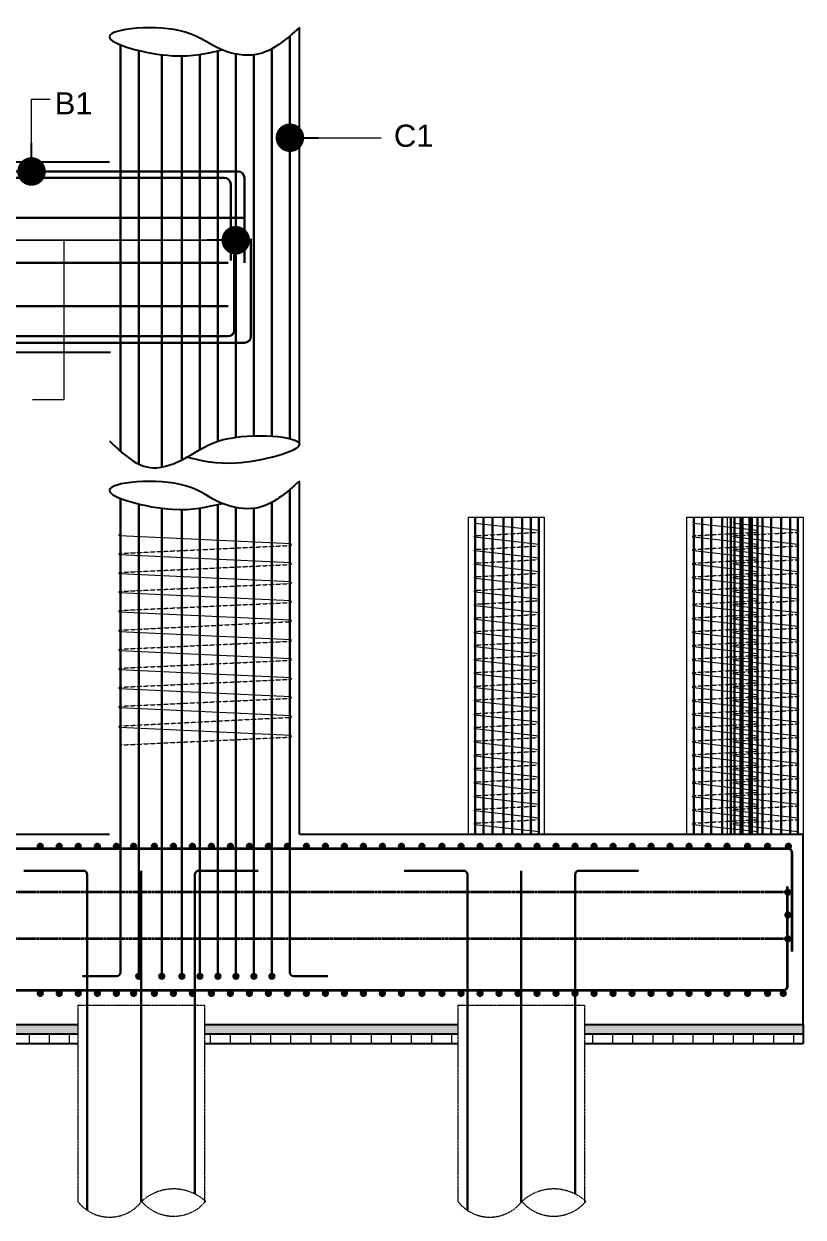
# Model space of a CAD drawing. Header units: millimetres. Extents: x -684453 to 35267, y -286696 to 273430.
# Drawn here: x -33633 to -27483, y 131290 to 140700 of the extents above; entities that cross this region are included whole.
import ezdxf

# ---------------------------------------------------------------- set-up
doc = ezdxf.new("R2010")
doc.units = ezdxf.units.MM
doc.linetypes.add('DASHED', pattern=[0.75, 0.5, -0.25])
doc.linetypes.add('HIDDEN', pattern=[9.524999999999999, 6.35, -3.175])
for name, color, linetype, lineweight in [('Ber', 12, 'Continuous', 30), ('Binder', 136, 'Continuous', 15), ('Dimision', 4, 'Continuous', 9), ('Hatching', 65, 'Continuous', 15), ('Pile', 11, 'Continuous', 15), ('Pire Line', 11, 'Continuous', 25), ('Rod', 12, 'Continuous', 30), ('Rod -2', 5, 'Continuous', 35), ('Text', 7, 'Continuous', 15)]:
    doc.layers.add(name, color=color, linetype=linetype, lineweight=lineweight)
doc.styles.add('ROMANS', font='arial.ttf', dxfattribs={"height": 200})
doc.styles.get("Standard").update_dxf_attribs({"font": 'times.ttf'})
doc.dimstyles.new('ISO-25', dxfattribs={"dimtxt": 175, "dimasz": 100, "dimexe": 65, "dimexo": 115.625, "dimgap": 40, "dimtad": 1, "dimtoh": 1, "dimdec": 0, "dimtxsty": 'Standard', "dimblk": 'DOT', "dimcen": 300, "dimclrd": 256, "dimclre": 256, "dimclrt": 256, "dimadec": 0, "dimazin": 0, "dimtfac": 1, "dimtdec": 0, "dimtix": 1, "dimtmove": 0, "dimatfit": 3, "dimldrblk": 'DOT', "dimfxl": 75, "dimlwd": -1, "dimarcsym": 0})

# ---------------------------------------------------------------- blocks, each defined once
blk = doc.blocks.new('_Dot')
at = {"color": 0, "linetype": 'ByBlock', "lineweight": -2}
blk.add_line((-0.5, 0), (-1, 0), dxfattribs=at)
at = {"color": 0, "linetype": 'ByBlock', "const_width": 0.5}
blk.add_lwpolyline([(-0.25, 0, 1), (0.25, 0, 1)], format="xyb", close=True, dxfattribs=at)

msp = doc.modelspace()

# ---------------------------------------------------------------- hatches: boundary and pattern name
at = {"layer": 'Hatching', "ltscale": 5}
h = msp.add_hatch(dxfattribs=at)
h.set_pattern_fill('AR-CONC', color=256, style=0)
h.set_pattern_definition([(49.99999999999999, (285021.900411759, 0), (182.184668996004, -15.93908553890309), [19.05, -209.55]), (355, (285021.900411759, 0), (-35.24282597566699, 191.05664288218), [15.24, -167.64]), (100.451, (285037.0824117591, -1.328250000000025), (146.9425016659592, 175.1166878202919), [16.19, -178.09]), (46.18420000000001, (285021.900411759, 50.79999999999995), (271.0790408921299, -42.04232793272715), [28.575, -314.325]), (96.6356, (285044.4903117591, 47.29650000000004), (237.4042344662371, 247.4255558900492), [24.285, -267.135]), (351.1840000000001, (285021.900411759, 50.79999999999995), (237.4046058139339, 247.4251178605977), [22.86, -251.46]), (21, (285047.3004117591, 38.10000000000002), (151.6148798353833, -102.2655185167625), [19.05, -209.55]), (326.0000000000001, (285047.3004117591, 38.10000000000002), (61.80202834764707, 184.1879661223193), [15.24, -167.64]), (71.4514, (285059.934911759, 29.5779), (213.4164907701245, 81.92285771605745), [16.19, -178.09]), (37.50000000000001, (285021.900411759, 0), (3.088603250591817, 84.55503887315311), [0, -165.608, 0, -170.18, 0, -168.275]), (7.499999999999999, (285021.900411759, 0), (66.81966251030575, 100.1805748181195), [0, -97.02799999999999, 0, -161.798, 0, -64.135]), (327.5, (284965.258411759, 0), (135.5905951668714, -5.728743992673458), [0, -63.5, 0, -198.12, 0, -262.89]), (317.5, (284939.858411759, 0), (148.129181386018, 25.42649103333301), [0, -82.55, 0, -131.572, 0, -186.69])])
h.paths.add_polyline_path([(-29208.23325206499, 132809.2626285687), (-29208.23325206499, 132734.2626285687), (-27483.23325201345, 132734.2626285687), (-27483.23325201345, 132809.2626285687)])
h.paths.add_polyline_path([(-32208.23325206497, 132809.2626285687), (-32208.23325206497, 132734.2626285686), (-30208.23325206494, 132734.2626285687), (-30208.23325206494, 132809.2626285687)])
h.paths.add_polyline_path([(-35208.23325206497, 132809.2626285687), (-35208.23325206497, 132734.2626285687), (-33208.23325206502, 132734.2626285687), (-33208.23325206502, 132809.2626285687)])
h.paths.add_polyline_path([(-38208.23325206497, 132809.2626285687), (-38208.23325206497, 132734.2626285687), (-36208.23325206497, 132734.2626285687), (-36208.23325206497, 132809.2626285687)])
h.paths.add_polyline_path([(-39208.23325206491, 132734.2626285687), (-39208.23325206491, 132809.2626285687), (-40933.23325211648, 132809.2626285687), (-40933.23325211648, 132734.2626285687)])
h = msp.add_hatch(dxfattribs=at)
h.set_pattern_fill('ANSI31', color=256, scale=50, angle=45, style=0)
h.set_pattern_definition([(90, (285021.900411759, 0), (-158.75, 1.4210854715202e-14), [])])
h.paths.add_polyline_path([(-29208.23325206499, 132734.2626285687), (-29208.23325206497, 132659.2626285687), (-27483.23325201345, 132659.2626285687), (-27483.23325201345, 132734.2626285687)])
h.paths.add_polyline_path([(-32208.23325206497, 132734.2626285687), (-32208.23325206497, 132659.2626285687), (-30208.23325206499, 132659.2626285687), (-30208.23325206494, 132734.2626285687)])
h.paths.add_polyline_path([(-35208.23325206491, 132734.2626285687), (-35208.23325206497, 132659.2626285687), (-33208.23325206491, 132659.2626285687), (-33208.23325206497, 132734.2626285687)])
h.paths.add_polyline_path([(-38208.23325206497, 132734.2626285687), (-38208.23325206497, 132659.2626285687), (-36208.23325206497, 132659.2626285687), (-36208.23325206497, 132734.2626285687)])
h.paths.add_polyline_path([(-39208.23325206497, 132659.2626285687), (-39208.23325206491, 132734.2626285687), (-40933.23325211648, 132734.2626285687), (-40933.23325211648, 132659.2626285687)])
at = {"layer": 'Rod', "ltscale": 5}
for points in [[(-33523.23325201345, 134214.2626285687, 1), (-33483.23325201345, 134214.2626285687, 1)], [(-33373.23325201345, 134214.2626285687, 1), (-33333.23325201345, 134214.2626285687, 1)], [(-33223.23325201345, 134214.2626285687, 1), (-33183.23325201345, 134214.2626285687, 1)], [(-33073.23325201345, 134214.2626285687, 1), (-33033.23325201345, 134214.2626285687, 1)], [(-32923.23325201345, 134214.2626285687, 1), (-32883.23325201345, 134214.2626285687, 1)], [(-32787.18151662394, 134214.2626285687, 1), (-32747.18151662394, 134214.2626285687, 1)], [(-32623.23325201345, 134214.2626285687, 1), (-32583.23325201345, 134214.2626285687, 1)], [(-32473.23325201345, 134214.2626285687, 1), (-32433.23325201345, 134214.2626285687, 1)], [(-32323.23325201345, 134214.2626285687, 1), (-32283.23325201345, 134214.2626285687, 1)], [(-32173.23325201345, 134214.2626285687, 1), (-32133.23325201345, 134214.2626285687, 1)], [(-32023.23325201345, 134214.2626285687, 1), (-31983.23325201345, 134214.2626285687, 1)], [(-31873.23325201345, 134214.2626285687, 1), (-31833.23325201345, 134214.2626285687, 1)], [(-31723.23325201345, 134214.2626285687, 1), (-31683.23325201345, 134214.2626285687, 1)], [(-31573.23325201345, 134214.2626285687, 1), (-31533.23325201345, 134214.2626285687, 1)], [(-31423.23325201345, 134214.2626285687, 1), (-31383.23325201345, 134214.2626285687, 1)], [(-31273.23325201345, 134214.2626285687, 1), (-31233.23325201345, 134214.2626285687, 1)], [(-31123.23325201345, 134214.2626285687, 1), (-31083.23325201345, 134214.2626285687, 1)], [(-30973.23325201345, 134214.2626285687, 1), (-30933.23325201345, 134214.2626285687, 1)], [(-30823.23325201345, 134214.2626285687, 1), (-30783.23325201345, 134214.2626285687, 1)], [(-30673.23325201345, 134214.2626285687, 1), (-30633.23325201345, 134214.2626285687, 1)], [(-30511.62002454337, 134214.2626285687, 1), (-30471.62002454337, 134214.2626285687, 1)], [(-30353.32500327087, 134214.2626285687, 1), (-30313.32500327087, 134214.2626285687, 1)], [(-30203.32500327087, 134214.2626285687, 1), (-30163.32500327087, 134214.2626285687, 1)], [(-30053.32500327087, 134214.2626285687, 1), (-30013.32500327087, 134214.2626285687, 1)], [(-29903.32500327087, 134214.2626285687, 1), (-29863.32500327087, 134214.2626285687, 1)], [(-29753.32500327087, 134214.2626285687, 1), (-29713.32500327087, 134214.2626285687, 1)], [(-29603.32500327087, 134214.2626285687, 1), (-29563.32500327087, 134214.2626285687, 1)], [(-29453.32500327087, 134214.2626285687, 1), (-29413.32500327087, 134214.2626285687, 1)], [(-29303.32500327087, 134214.2626285687, 1), (-29263.32500327087, 134214.2626285687, 1)], [(-29153.32500327087, 134214.2626285687, 1), (-29113.32500327087, 134214.2626285687, 1)], [(-29003.32500327087, 134214.2626285687, 1), (-28963.32500327087, 134214.2626285687, 1)], [(-28853.32500327087, 134214.2626285687, 1), (-28813.32500327087, 134214.2626285687, 1)], [(-28703.32500327087, 134214.2626285687, 1), (-28663.32500327087, 134214.2626285687, 1)], [(-28553.32500327087, 134214.2626285687, 1), (-28513.32500327087, 134214.2626285687, 1)], [(-28403.32500327087, 134214.2626285687, 1), (-28363.32500327087, 134214.2626285687, 1)], [(-28253.32500327087, 134214.2626285687, 1), (-28213.32500327087, 134214.2626285687, 1)], [(-28103.32500327087, 134214.2626285687, 1), (-28063.32500327087, 134214.2626285687, 1)], [(-28103.32500327087, 134214.2626285687, 1), (-28063.32500327087, 134214.2626285687, 1)], [(-27941.7117758008, 134214.2626285687, 1), (-27901.7117758008, 134214.2626285687, 1)], [(-27783.4167545283, 134214.2626285687, 1), (-27743.4167545283, 134214.2626285687, 1)], [(-27619.86609593875, 134214.2626285687, 1), (-27579.86609593875, 134214.2626285687, 1)], [(-27583.58062820812, 133851.7626285688, 1), (-27623.58062820812, 133851.7626285688, 1)], [(-27583.58062820812, 133672.4388673453, 1), (-27623.58062820812, 133672.4388673453, 1)], [(-27583.58062820812, 133484.2626285688, 1), (-27623.58062820812, 133484.2626285688, 1)], [(-32746.39390866971, 133189.6964516572, -1), (-32706.39390866971, 133189.6964516572, -1)], [(-32564.6108336834, 133189.6964516572, -1), (-32524.6108336834, 133189.6964516572, -1)], [(-32405.96338567033, 133189.6964516572, -1), (-32365.96338567033, 133189.6964516572, -1)], [(-32263.84199493425, 133189.6964516572, -1), (-32223.84199493425, 133189.6964516572, -1)], [(-32121.72060419817, 133189.6964516572, -1), (-32081.72060419817, 133189.6964516572, -1)], [(-31979.59921346209, 133189.6964516572, -1), (-31939.59921346209, 133189.6964516572, -1)], [(-31837.47782272601, 133189.6964516572, -1), (-31797.47782272601, 133189.6964516572, -1)], [(-31695.35643198993, 133189.6964516572, -1), (-31655.35643198993, 133189.6964516572, -1)], [(-33523.23325201345, 133054.2626285687, -1), (-33483.23325201345, 133054.2626285687, -1)], [(-33373.23325201345, 133054.2626285687, -1), (-33333.23325201345, 133054.2626285687, -1)], [(-33223.23325201345, 133054.2626285687, -1), (-33183.23325201345, 133054.2626285687, -1)], [(-33073.23325201345, 133054.2626285687, -1), (-33033.23325201345, 133054.2626285687, -1)], [(-32923.23325201345, 133054.2626285687, -1), (-32883.23325201345, 133054.2626285687, -1)], [(-32787.18151662394, 133054.2626285687, -1), (-32747.18151662394, 133054.2626285687, -1)], [(-32623.23325201345, 133054.2626285687, -1), (-32583.23325201345, 133054.2626285687, -1)], [(-32473.23325201345, 133054.2626285687, -1), (-32433.23325201345, 133054.2626285687, -1)], [(-32323.23325201345, 133054.2626285687, -1), (-32283.23325201345, 133054.2626285687, -1)], [(-32173.23325201345, 133054.2626285687, -1), (-32133.23325201345, 133054.2626285687, -1)], [(-32023.23325201345, 133054.2626285687, -1), (-31983.23325201345, 133054.2626285687, -1)], [(-31873.23325201345, 133054.2626285687, -1), (-31833.23325201345, 133054.2626285687, -1)], [(-31723.23325201345, 133054.2626285687, -1), (-31683.23325201345, 133054.2626285687, -1)], [(-31573.23325201345, 133054.2626285687, -1), (-31533.23325201345, 133054.2626285687, -1)], [(-31423.23325201345, 133054.2626285687, -1), (-31383.23325201345, 133054.2626285687, -1)], [(-31273.23325201345, 133054.2626285687, -1), (-31233.23325201345, 133054.2626285687, -1)], [(-31123.23325201345, 133054.2626285687, -1), (-31083.23325201345, 133054.2626285687, -1)], [(-30973.23325201345, 133054.2626285687, -1), (-30933.23325201345, 133054.2626285687, -1)], [(-30823.23325201345, 133054.2626285687, -1), (-30783.23325201345, 133054.2626285687, -1)], [(-30673.23325201345, 133054.2626285687, -1), (-30633.23325201345, 133054.2626285687, -1)], [(-30511.62002454337, 133054.2626285687, -1), (-30471.62002454337, 133054.2626285687, -1)], [(-30353.32500327087, 133054.2626285687, -1), (-30313.32500327087, 133054.2626285687, -1)], [(-30203.32500327087, 133054.2626285687, -1), (-30163.32500327087, 133054.2626285687, -1)], [(-30053.32500327087, 133054.2626285687, -1), (-30013.32500327087, 133054.2626285687, -1)], [(-29903.32500327087, 133054.2626285687, -1), (-29863.32500327087, 133054.2626285687, -1)], [(-29753.32500327087, 133054.2626285687, -1), (-29713.32500327087, 133054.2626285687, -1)], [(-29603.32500327087, 133054.2626285687, -1), (-29563.32500327087, 133054.2626285687, -1)], [(-29453.32500327087, 133054.2626285687, -1), (-29413.32500327087, 133054.2626285687, -1)], [(-29303.32500327087, 133054.2626285687, -1), (-29263.32500327087, 133054.2626285687, -1)], [(-29153.32500327087, 133054.2626285687, -1), (-29113.32500327087, 133054.2626285687, -1)], [(-29003.32500327087, 133054.2626285687, -1), (-28963.32500327087, 133054.2626285687, -1)], [(-28853.32500327087, 133054.2626285687, -1), (-28813.32500327087, 133054.2626285687, -1)], [(-28703.32500327087, 133054.2626285687, -1), (-28663.32500327087, 133054.2626285687, -1)], [(-28553.32500327087, 133054.2626285687, -1), (-28513.32500327087, 133054.2626285687, -1)], [(-28403.32500327087, 133054.2626285687, -1), (-28363.32500327087, 133054.2626285687, -1)], [(-28253.32500327087, 133054.2626285687, -1), (-28213.32500327087, 133054.2626285687, -1)], [(-28103.32500327087, 133054.2626285687, -1), (-28063.32500327087, 133054.2626285687, -1)], [(-28103.32500327087, 133054.2626285687, -1), (-28063.32500327087, 133054.2626285687, -1)], [(-27941.7117758008, 133054.2626285687, -1), (-27901.7117758008, 133054.2626285687, -1)], [(-27783.4167545283, 133054.2626285687, -1), (-27743.4167545283, 133054.2626285687, -1)], [(-27659.8588228999, 133054.2626285687, -1), (-27619.8588228999, 133054.2626285687, -1)]]:
    msp.add_hatch(color=256, dxfattribs=at).paths.add_polyline_path(points)

# ---------------------------------------------------------------- linework, layer by layer
at = {"layer": 'Ber', "ltscale": 0.02}
for p, q in [((-31893.06729193678, 139171.1476506676), (-36523.39921219315, 139171.1476506676)), ((-32019.78049579938, 138814.9680285254), (-36574.7487694241, 138814.9680285254)), ((-32019.78049579932, 138472.4295040313), (-36574.7487694241, 138472.4295040313))]:
    msp.add_line(p, q, dxfattribs=at)
at = {"layer": 'Binder', "ltscale": 5}
for points in [[(-29567.91862877959, 136690.6902152828), (-29567.72354084408, 136691.1806803121, 0.9156498921103555), (-29567.72354084408, 136703.1342385125), (-30070.52215876061, 136759.2922091068, -0.9156498921103531), (-30070.52215876061, 136771.2457673071), (-30069.79238962758, 136771.7792486744)], [(-27843.25611119723, 136690.6902152828), (-27843.06102326172, 136691.1806803121, 0.9156498921103555), (-27843.06102326172, 136703.1342385124), (-28345.85964117825, 136759.2922091067, -0.9156498921103531), (-28345.85964117825, 136771.2457673071), (-28345.12987204522, 136771.7792486744)], [(-27523.18162640481, 136690.6902152828), (-27522.9865384693, 136691.1806803121, 0.9156498921103555), (-27522.9865384693, 136703.1342385124), (-28025.78515638583, 136759.2922091067, -0.9156498921103531), (-28025.78515638583, 136771.2457673071), (-28025.0553872528, 136771.7792486744)], [(-31533.23504125388, 136586.1340335455), (-31526.70767839212, 136586.6244985748, 0.9156498921103555), (-31526.70767839212, 136598.5780567752), (-32877.76240411564, 136661.6244980239, -0.9156498921103531), (-32877.76240411564, 136673.5780562242), (-32871.23504125385, 136674.1115375915)], [(-29569.17934320896, 136582.7023208779), (-29568.63871642033, 136582.7488992502, 0.9156498921103555), (-29568.63871642033, 136594.7024574505), (-30073.51823061344, 136650.8604280448, -0.9156498921103531), (-30073.51823061344, 136662.8139862451), (-30072.78846148041, 136663.3474676125)], [(-27844.5168256266, 136582.7023208778), (-27843.97619883798, 136582.7488992501, 0.9156498921103555), (-27843.97619883798, 136594.7024574505), (-28348.85571303108, 136650.8604280448, -0.9156498921103531), (-28348.85571303108, 136662.8139862451), (-28348.12594389805, 136663.3474676124)], [(-27524.44234083418, 136582.7023208778), (-27523.90171404555, 136582.7488992501, 0.9156498921103555), (-27523.90171404555, 136594.7024574505), (-28028.78122823866, 136650.8604280448, -0.9156498921103531), (-28028.78122823866, 136662.8139862451), (-28028.05145910563, 136663.3474676124)], [(-29569.17934320896, 136474.7827042631), (-29568.63871642033, 136474.8292826354, 0.9156498921103555), (-29568.63871642033, 136486.7828408358), (-30073.51823061344, 136542.9408114301, -0.9156498921103531), (-30073.51823061344, 136554.8943696304), (-30072.78846148041, 136555.4278509977)], [(-27844.5168256266, 136474.7827042631), (-27843.97619883798, 136474.8292826354, 0.9156498921103555), (-27843.97619883798, 136486.7828408357), (-28348.85571303108, 136542.94081143, -0.9156498921103531), (-28348.85571303108, 136554.8943696304), (-28348.12594389805, 136555.4278509977)], [(-27524.44234083418, 136474.7827042631), (-27523.90171404555, 136474.8292826354, 0.9156498921103555), (-27523.90171404555, 136486.7828408357), (-28028.78122823866, 136542.94081143, -0.9156498921103531), (-28028.78122823866, 136554.8943696304), (-28028.05145910563, 136555.4278509977)], [(-31533.23504125388, 136436.1340364993), (-31526.70767839212, 136436.6244985748, 0.9156498921103555), (-31526.70767839212, 136448.5780567752), (-32877.76240411564, 136511.6244989012, -0.9156498921103506), (-32877.76240411564, 136523.5780571015), (-32871.23504125385, 136524.0685221309)], [(-29569.17934320896, 136366.8630876484), (-29568.63871642033, 136366.9096660207, 0.9156498921103555), (-29568.63871642033, 136378.863224221), (-30073.51823061344, 136435.0211948153, -0.9156498921103531), (-30073.51823061344, 136446.9747530157), (-30072.78846148041, 136447.508234383)], [(-27844.5168256266, 136366.8630876484), (-27843.97619883798, 136366.9096660207, 0.9156498921103555), (-27843.97619883798, 136378.863224221), (-28348.85571303108, 136435.0211948153, -0.9156498921103531), (-28348.85571303108, 136446.9747530156), (-28348.12594389805, 136447.508234383)], [(-27524.44234083418, 136366.8630876484), (-27523.90171404555, 136366.9096660207, 0.9156498921103555), (-27523.90171404555, 136378.863224221), (-28028.78122823866, 136435.0211948153, -0.9156498921103531), (-28028.78122823866, 136446.9747530156), (-28028.05145910563, 136447.508234383)], [(-31533.23504125391, 136286.1339945589), (-31526.74629091192, 136286.621220009, 0.9216043377543198), (-31526.74629091582, 136298.5813409289), (-32877.7624041157, 136361.6245012073, -0.9156498921103555), (-32877.7624041157, 136373.5780594077), (-32871.23504125391, 136374.0685244421)], [(-29569.17934320896, 136258.9434710337), (-29568.63871642033, 136258.990049406, 0.9156498921103555), (-29568.63871642033, 136270.9436076063), (-30073.51823061344, 136327.1015782006, -0.9156498921103531), (-30073.51823061344, 136339.0551364009), (-30072.78846148041, 136339.5886177683)], [(-27844.5168256266, 136258.9434710336), (-27843.97619883798, 136258.990049406, 0.9156498921103555), (-27843.97619883798, 136270.9436076063), (-28348.85571303108, 136327.1015782006, -0.9156498921103531), (-28348.85571303108, 136339.0551364009), (-28348.12594389805, 136339.5886177683)], [(-27524.44234083418, 136258.9434710336), (-27523.90171404555, 136258.990049406, 0.9156498921103555), (-27523.90171404555, 136270.9436076063), (-28028.78122823866, 136327.1015782006, -0.9156498921103531), (-28028.78122823866, 136339.0551364009), (-28028.05145910563, 136339.5886177683)], [(-31533.23504125391, 136136.134036178), (-31526.70767839215, 136136.6245012073, 0.9156498921103555), (-31526.70767839215, 136148.5780594077), (-32877.7624041157, 136211.6245006564, -0.9156498921103531), (-32877.7624041157, 136223.5780588567), (-32871.23504125391, 136224.111540224)], [(-29569.17934320896, 136151.0238544189), (-29568.63871642033, 136151.0704327913, 0.9156498921103555), (-29568.63871642033, 136163.0239909916), (-30073.51823061344, 136219.1819615859, -0.9156498921103531), (-30073.51823061344, 136231.1355197862), (-30072.78846148041, 136231.6690011536)], [(-27844.5168256266, 136151.0238544189), (-27843.97619883798, 136151.0704327912, 0.9156498921103555), (-27843.97619883798, 136163.0239909916), (-28348.85571303108, 136219.1819615859, -0.9156498921103531), (-28348.85571303108, 136231.1355197862), (-28348.12594389805, 136231.6690011535)], [(-27524.44234083418, 136151.0238544189), (-27523.90171404555, 136151.0704327912, 0.9156498921103555), (-27523.90171404555, 136163.0239909916), (-28028.78122823866, 136219.1819615859, -0.9156498921103531), (-28028.78122823866, 136231.1355197862), (-28028.05145910563, 136231.6690011535)], [(-31533.23504125391, 135986.1340391318), (-31526.70767839215, 135986.6245012073, 0.9156498921103555), (-31526.70767839215, 135998.5780594077), (-32877.7624041157, 136061.6245015337, -0.9156498921103506), (-32877.7624041157, 136073.578059734), (-32871.23504125391, 136074.0685247634)], [(-29568.63871642033, 136043.1508161765), (-29568.09808963171, 136043.1973945488, 0.9156498921103555), (-29568.09808963171, 136055.1509527492), (-30072.97760382481, 136111.3089233435, -0.9156498921103531), (-30072.97760382481, 136123.2624815438), (-30072.24783469178, 136123.7959629111)], [(-27843.97619883798, 136043.1508161765), (-27843.43557204935, 136043.1973945488, 0.9156498921103555), (-27843.43557204935, 136055.1509527491), (-28348.31508624245, 136111.3089233434, -0.9156498921103531), (-28348.31508624245, 136123.2624815438), (-28347.58531710942, 136123.7959629111)], [(-27523.90171404555, 136043.1508161765), (-27523.36108725693, 136043.1973945488, 0.9156498921103555), (-27523.36108725693, 136055.1509527491), (-28028.24060145003, 136111.3089233434, -0.9156498921103531), (-28028.24060145003, 136123.2624815438), (-28027.510832317, 136123.7959629111)], [(-29569.17934320896, 135935.2311995618), (-29568.63871642033, 135935.2777779341, 0.9156498921103555), (-29568.63871642033, 135947.2313361344), (-30073.51823061344, 136003.3893067287, -0.9156498921103531), (-30073.51823061344, 136015.3428649291), (-30072.78846148041, 136015.8763462964)], [(-27844.5168256266, 135935.2311995618), (-27843.97619883798, 135935.2777779341, 0.9156498921103555), (-27843.97619883798, 135947.2313361344), (-28348.85571303108, 136003.3893067287, -0.9156498921103531), (-28348.85571303108, 136015.342864929), (-28348.12594389805, 136015.8763462964)], [(-27524.44234083418, 135935.2311995618), (-27523.90171404555, 135935.2777779341, 0.9156498921103555), (-27523.90171404555, 135947.2313361344), (-28028.78122823866, 136003.3893067287, -0.9156498921103531), (-28028.78122823866, 136015.342864929), (-28028.05145910563, 136015.8763462964)], [(-31533.23504125391, 135830.6475550036), (-31526.70767839215, 135831.1380200329, 0.9156498921103555), (-31526.70767839215, 135843.0915782332), (-32877.7624041157, 135906.1380194819, -0.9156498921103531), (-32877.7624041157, 135918.0915776822), (-32871.23504125391, 135918.6250590495)], [(-29569.17934320896, 135827.3115829471), (-29568.63871642033, 135827.3581613194, 0.9156498921103555), (-29568.63871642033, 135839.3117195197), (-30073.51823061344, 135895.469690114, -0.9156498921103531), (-30073.51823061344, 135907.4232483143), (-30072.78846148041, 135907.9567296817)], [(-27844.5168256266, 135827.311582947), (-27843.97619883798, 135827.3581613193, 0.9156498921103555), (-27843.97619883798, 135839.3117195197), (-28348.85571303108, 135895.469690114, -0.9156498921103531), (-28348.85571303108, 135907.4232483143), (-28348.12594389805, 135907.9567296816)], [(-27524.44234083418, 135827.311582947), (-27523.90171404555, 135827.3581613193, 0.9156498921103555), (-27523.90171404555, 135839.3117195197), (-28028.78122823866, 135895.469690114, -0.9156498921103531), (-28028.78122823866, 135907.4232483143), (-28028.05145910563, 135907.9567296816)], [(-29569.17934320896, 135719.3919663323), (-29568.63871642033, 135719.4385447046, 0.9156498921103555), (-29568.63871642033, 135731.392102905), (-30073.51823061344, 135787.5500734993, -0.9156498921103531), (-30073.51823061344, 135799.5036316996), (-30072.78846148041, 135800.0371130669)], [(-27844.5168256266, 135719.3919663323), (-27843.97619883798, 135719.4385447046, 0.9156498921103555), (-27843.97619883798, 135731.3921029049), (-28348.85571303108, 135787.5500734992, -0.9156498921103531), (-28348.85571303108, 135799.5036316996), (-28348.12594389805, 135800.0371130669)], [(-27524.44234083418, 135719.3919663323), (-27523.90171404555, 135719.4385447046, 0.9156498921103555), (-27523.90171404555, 135731.3921029049), (-28028.78122823866, 135787.5500734992, -0.9156498921103531), (-28028.78122823866, 135799.5036316996), (-28028.05145910563, 135800.0371130669)], [(-31533.23504125391, 135680.6475579574), (-31526.70767839215, 135681.1380200329, 0.9156498921103555), (-31526.70767839215, 135693.0915782332), (-32877.76240411564, 135756.1380203592, -0.9156498921103506), (-32877.76240411564, 135768.0915785596), (-32871.23504125391, 135768.5820435889)], [(-29569.17934320896, 135611.4723497176), (-29568.63871642033, 135611.5189280899, 0.9156498921103555), (-29568.63871642033, 135623.4724862902), (-30073.51823061344, 135679.6304568845, -0.9156498921103531), (-30073.51823061344, 135691.5840150849), (-30072.78846148041, 135692.1174964522)], [(-27844.5168256266, 135611.4723497176), (-27843.97619883798, 135611.5189280899, 0.9156498921103555), (-27843.97619883798, 135623.4724862902), (-28348.85571303108, 135679.6304568845, -0.9156498921103531), (-28348.85571303108, 135691.5840150848), (-28348.12594389805, 135692.1174964522)], [(-27524.44234083418, 135611.4723497176), (-27523.90171404555, 135611.5189280899, 0.9156498921103555), (-27523.90171404555, 135623.4724862902), (-28028.78122823866, 135679.6304568845, -0.9156498921103531), (-28028.78122823866, 135691.5840150848), (-28028.05145910563, 135692.1174964522)], [(-31533.23504125388, 135530.6475160169), (-31526.74629091189, 135531.134741467, 0.9216043377543198), (-31526.74629091579, 135543.094862387), (-32877.76240411564, 135606.1380226654, -0.9156498921103555), (-32877.76240411564, 135618.0915808657), (-32871.23504125385, 135618.5820459001)], [(-29569.17934320896, 135503.5527331029), (-29568.63871642033, 135503.5993114752, 0.9156498921103555), (-29568.63871642033, 135515.5528696755), (-30073.51823061344, 135571.7108402698, -0.9156498921103531), (-30073.51823061344, 135583.6643984701), (-30072.78846148041, 135584.1978798375)], [(-27844.5168256266, 135503.5527331028), (-27843.97619883798, 135503.5993114751, 0.9156498921103555), (-27843.97619883798, 135515.5528696755), (-28348.85571303108, 135571.7108402698, -0.9156498921103531), (-28348.85571303108, 135583.6643984701), (-28348.12594389805, 135584.1978798374)], [(-27524.44234083418, 135503.5527331028), (-27523.90171404555, 135503.5993114751, 0.9156498921103555), (-27523.90171404555, 135515.5528696755), (-28028.78122823866, 135571.7108402698, -0.9156498921103531), (-28028.78122823866, 135583.6643984701), (-28028.05145910563, 135584.1978798374)], [(-31533.23504125388, 135380.6475576361), (-31526.70767839212, 135381.1380226654, 0.9156498921103555), (-31526.70767839212, 135393.0915808657), (-32877.76240411564, 135456.1380221144, -0.9156498921103531), (-32877.76240411564, 135468.0915803147), (-32871.23504125385, 135468.625061682)], [(-29569.17934320896, 135395.6331164881), (-29568.63871642033, 135395.6796948604, 0.9156498921103555), (-29568.63871642033, 135407.6332530608), (-30073.51823061344, 135463.7912236551, -0.9156498921103531), (-30073.51823061344, 135475.7447818554), (-30072.78846148041, 135476.2782632227)], [(-27844.5168256266, 135395.6331164881), (-27843.97619883798, 135395.6796948604, 0.9156498921103555), (-27843.97619883798, 135407.6332530607), (-28348.85571303108, 135463.791223655, -0.9156498921103531), (-28348.85571303108, 135475.7447818554), (-28348.12594389805, 135476.2782632227)], [(-27524.44234083418, 135395.6331164881), (-27523.90171404555, 135395.6796948604, 0.9156498921103555), (-27523.90171404555, 135407.6332530607), (-28028.78122823866, 135463.791223655, -0.9156498921103531), (-28028.78122823866, 135475.7447818554), (-28028.05145910563, 135476.2782632227)], [(-31533.23504125388, 135230.6475605899), (-31526.70767839212, 135231.1380226654, 0.9156498921103555), (-31526.70767839212, 135243.0915808657), (-32877.76240411564, 135306.1380229917, -0.9156498921103506), (-32877.76240411564, 135318.0915811921), (-32871.23504125385, 135318.5820462214)], [(-29569.17934320896, 135287.7134998734), (-29568.63871642033, 135287.7600782457, 0.9156498921103555), (-29568.63871642033, 135299.713636446), (-30073.51823061344, 135355.8716070403, -0.9156498921103531), (-30073.51823061344, 135367.8251652407), (-30072.78846148041, 135368.358646608)], [(-27844.5168256266, 135287.7134998734), (-27843.97619883798, 135287.7600782457, 0.9156498921103555), (-27843.97619883798, 135299.713636446), (-28348.85571303108, 135355.8716070403, -0.9156498921103531), (-28348.85571303108, 135367.8251652406), (-28348.12594389805, 135368.358646608)], [(-27524.44234083418, 135287.7134998734), (-27523.90171404555, 135287.7600782457, 0.9156498921103555), (-27523.90171404555, 135299.713636446), (-28028.78122823866, 135355.8716070403, -0.9156498921103531), (-28028.78122823866, 135367.8251652406), (-28028.05145910563, 135368.358646608)], [(-29569.17934320896, 135179.7938832587), (-29568.63871642033, 135179.840461631, 0.9156498921103555), (-29568.63871642033, 135191.7940198313), (-30073.51823061344, 135247.9519904256, -0.9156498921103531), (-30073.51823061344, 135259.9055486259), (-30072.78846148041, 135260.4390299933)], [(-27844.5168256266, 135179.7938832587), (-27843.97619883798, 135179.840461631, 0.9156498921103555), (-27843.97619883798, 135191.7940198313), (-28348.85571303108, 135247.9519904256, -0.9156498921103531), (-28348.85571303108, 135259.9055486259), (-28348.12594389805, 135260.4390299933)], [(-27524.44234083418, 135179.7938832587), (-27523.90171404555, 135179.840461631, 0.9156498921103555), (-27523.90171404555, 135191.7940198313), (-28028.78122823866, 135247.9519904256, -0.9156498921103531), (-28028.78122823866, 135259.9055486259), (-28028.05145910563, 135260.4390299933)], [(-31533.23504125388, 135075.1610764616), (-31526.70767839212, 135075.6515414909, 0.9156498921103555), (-31526.70767839212, 135087.6050996912), (-32877.76240411564, 135150.6515409399, -0.9156498921103531), (-32877.76240411564, 135162.6050991402), (-32871.23504125385, 135163.1385805076)], [(-29569.17934320896, 135071.874266644), (-29568.63871642033, 135071.9208450163, 0.9156498921103555), (-29568.63871642033, 135083.8744032166), (-30073.51823061344, 135140.0323738109, -0.9156498921103531), (-30073.51823061344, 135151.9859320112), (-30072.78846148041, 135152.5194133786)], [(-27844.5168256266, 135071.8742666439), (-27843.97619883798, 135071.9208450162, 0.9156498921103555), (-27843.97619883798, 135083.8744032166), (-28348.85571303108, 135140.0323738109, -0.9156498921103531), (-28348.85571303108, 135151.9859320112), (-28348.12594389805, 135152.5194133785)], [(-27524.44234083418, 135071.8742666439), (-27523.90171404555, 135071.9208450162, 0.9156498921103555), (-27523.90171404555, 135083.8744032166), (-28028.78122823866, 135140.0323738109, -0.9156498921103531), (-28028.78122823866, 135151.9859320112), (-28028.05145910563, 135152.5194133785)], [(-29569.17934320896, 134963.9546500292), (-29568.63871642033, 134964.0012284015, 0.9156498921103555), (-29568.63871642033, 134975.9547866019), (-30073.51823061344, 135032.1127571962, -0.9156498921103531), (-30073.51823061344, 135044.0663153965), (-30072.78846148041, 135044.5997967638)], [(-27844.5168256266, 134963.9546500292), (-27843.97619883798, 134964.0012284015, 0.9156498921103555), (-27843.97619883798, 134975.9547866018), (-28348.85571303108, 135032.1127571961, -0.9156498921103531), (-28348.85571303108, 135044.0663153965), (-28348.12594389805, 135044.5997967638)], [(-27524.44234083418, 134963.9546500292), (-27523.90171404555, 134964.0012284015, 0.9156498921103555), (-27523.90171404555, 134975.9547866018), (-28028.78122823866, 135032.1127571961, -0.9156498921103531), (-28028.78122823866, 135044.0663153965), (-28028.05145910563, 135044.5997967638)], [(-29569.17934320896, 134856.0350334145), (-29568.63871642033, 134856.0816117868, 0.9156498921103555), (-29568.63871642033, 134868.0351699871), (-30073.51823061344, 134924.1931405814, -0.9156498921103531), (-30073.51823061344, 134936.1466987818), (-30072.78846148041, 134936.6801801491)], [(-27844.5168256266, 134856.0350334145), (-27843.97619883798, 134856.0816117868, 0.9156498921103555), (-27843.97619883798, 134868.0351699871), (-28348.85571303108, 134924.1931405814, -0.9156498921103531), (-28348.85571303108, 134936.1466987817), (-28348.12594389805, 134936.6801801491)], [(-27524.44234083418, 134856.0350334145), (-27523.90171404555, 134856.0816117868, 0.9156498921103555), (-27523.90171404555, 134868.0351699871), (-28028.78122823866, 134924.1931405814, -0.9156498921103531), (-28028.78122823866, 134936.1466987817), (-28028.05145910563, 134936.6801801491)], [(-29569.17934320896, 134748.1154167998), (-29568.63871642033, 134748.1619951721, 0.9156498921103555), (-29568.63871642033, 134760.1155533724), (-30073.51823061344, 134816.2735239667, -0.9156498921103531), (-30073.51823061344, 134828.227082167), (-30072.78846148041, 134828.7605635344)], [(-27844.5168256266, 134748.1154167997), (-27843.97619883798, 134748.161995172, 0.9156498921103555), (-27843.97619883798, 134760.1155533724), (-28348.85571303108, 134816.2735239667, -0.9156498921103531), (-28348.85571303108, 134828.227082167), (-28348.12594389805, 134828.7605635343)], [(-27524.44234083418, 134748.1154167997), (-27523.90171404555, 134748.161995172, 0.9156498921103555), (-27523.90171404555, 134760.1155533724), (-28028.78122823866, 134816.2735239667, -0.9156498921103531), (-28028.78122823866, 134828.227082167), (-28028.05145910563, 134828.7605635343)], [(-29569.17934320896, 134640.195800185), (-29568.63871642033, 134640.2423785573, 0.9156498921103555), (-29568.63871642033, 134652.1959367577), (-30073.51823061344, 134708.353907352, -0.9156498921103531), (-30073.51823061344, 134720.3074655523), (-30072.78846148041, 134720.8409469196)], [(-27844.5168256266, 134640.195800185), (-27843.97619883798, 134640.2423785573, 0.9156498921103555), (-27843.97619883798, 134652.1959367576), (-28348.85571303108, 134708.3539073519, -0.9156498921103531), (-28348.85571303108, 134720.3074655523), (-28348.12594389805, 134720.8409469196)], [(-27524.44234083418, 134640.195800185), (-27523.90171404555, 134640.2423785573, 0.9156498921103555), (-27523.90171404555, 134652.1959367576), (-28028.78122823866, 134708.3539073519, -0.9156498921103531), (-28028.78122823866, 134720.3074655523), (-28028.05145910563, 134720.8409469196)], [(-29569.17934320896, 134532.2761835703), (-29568.63871642033, 134532.3227619426, 0.9156498921103555), (-29568.63871642033, 134544.2763201429), (-30073.51823061344, 134600.4342907372, -0.9156498921103531), (-30073.51823061344, 134612.3878489376), (-30072.78846148041, 134612.9213303049)], [(-27844.5168256266, 134532.2761835703), (-27843.97619883798, 134532.3227619426, 0.9156498921103555), (-27843.97619883798, 134544.2763201429), (-28348.85571303108, 134600.4342907372, -0.9156498921103531), (-28348.85571303108, 134612.3878489375), (-28348.12594389805, 134612.9213303049)], [(-27524.44234083418, 134532.2761835703), (-27523.90171404555, 134532.3227619426, 0.9156498921103555), (-27523.90171404555, 134544.2763201429), (-28028.78122823866, 134600.4342907372, -0.9156498921103531), (-28028.78122823866, 134612.3878489375), (-28028.05145910563, 134612.9213303049)], [(-29569.17934320896, 134424.3565669556), (-29568.63871642033, 134424.4031453279, 0.9156498921103555), (-29568.63871642033, 134436.3567035282), (-30073.51823061344, 134492.5146741225, -0.9156498921103531), (-30073.51823061344, 134504.4682323228), (-30072.78846148041, 134505.0017136902)], [(-27844.5168256266, 134424.3565669555), (-27843.97619883798, 134424.4031453278, 0.9156498921103555), (-27843.97619883798, 134436.3567035282), (-28348.85571303108, 134492.5146741225, -0.9156498921103531), (-28348.85571303108, 134504.4682323228), (-28348.12594389805, 134505.0017136901)], [(-27524.44234083418, 134424.3565669555), (-27523.90171404555, 134424.4031453278, 0.9156498921103555), (-27523.90171404555, 134436.3567035282), (-28028.78122823866, 134492.5146741225, -0.9156498921103531), (-28028.78122823866, 134504.4682323228), (-28028.05145910563, 134505.0017136901)], [(-29569.17934320896, 134316.4369503408), (-29568.63871642033, 134316.4835287131, 0.9156498921103555), (-29568.63871642033, 134328.4370869135), (-30073.51823061344, 134384.5950575078, -0.9156498921103531), (-30073.51823061344, 134396.5486157081), (-30072.78846148041, 134397.0820970754)], [(-27844.5168256266, 134316.4369503408), (-27843.97619883798, 134316.4835287131, 0.9156498921103555), (-27843.97619883798, 134328.4370869134), (-28348.85571303108, 134384.5950575077, -0.9156498921103531), (-28348.85571303108, 134396.5486157081), (-28348.12594389805, 134397.0820970754)], [(-27524.44234083418, 134316.4369503408), (-27523.90171404555, 134316.4835287131, 0.9156498921103555), (-27523.90171404555, 134328.4370869134), (-28028.78122823866, 134384.5950575077, -0.9156498921103531), (-28028.78122823866, 134396.5486157081), (-28028.05145910563, 134397.0820970754)]]:
    msp.add_lwpolyline(points, format="xyb", dxfattribs=at)
at = {"layer": 'Binder', "linetype": 'HIDDEN', "ltscale": 0.07}
for points in [[(-30072.78846148032, 136663.3474676125), (-29567.91862877959, 136690.6902152828)], [(-28348.12594389796, 136663.3474676125), (-27843.25611119723, 136690.6902152828)], [(-28028.05145910554, 136663.3474676125), (-27523.18162640481, 136690.6902152828)], [(-32871.23504125385, 136524.0685221309), (-31533.23504125388, 136586.1340335455)], [(-30072.78846148032, 136555.4278509978), (-29567.91862877959, 136582.7705986681)], [(-28348.12594389796, 136555.4278509978), (-27843.25611119723, 136582.7705986681)], [(-28028.05145910554, 136555.4278509978), (-27523.18162640481, 136582.7705986681)], [(-30072.78846148032, 136447.5082343831), (-29567.91862877959, 136474.8509820534)], [(-28348.12594389796, 136447.508234383), (-27843.25611119723, 136474.8509820533)], [(-28028.05145910554, 136447.508234383), (-27523.18162640481, 136474.8509820533)], [(-32871.23504125391, 136374.0685244421), (-31533.23504125391, 136436.1340364993)], [(-30072.78846148032, 136339.5886177683), (-29567.91862877959, 136366.9313654386)], [(-28348.12594389796, 136339.5886177683), (-27843.25611119723, 136366.9313654386)], [(-28028.05145910554, 136339.5886177683), (-27523.18162640481, 136366.9313654386)], [(-32871.23504125391, 136224.111540224), (-31533.23504125391, 136286.1339945589)], [(-30072.78846148032, 136231.6690011536), (-29567.91862877959, 136259.0117488239)], [(-28348.12594389796, 136231.6690011536), (-27843.25611119723, 136259.0117488239)], [(-28028.05145910554, 136231.6690011536), (-27523.18162640481, 136259.0117488239)], [(-32871.23504125391, 136074.0685247634), (-31533.23504125391, 136136.134036178)], [(-30072.24783469169, 136123.7959629112), (-29567.37800199096, 136151.1387105815)], [(-28347.58531710933, 136123.7959629112), (-27842.7154844086, 136151.1387105814)], [(-28027.51083231691, 136123.7959629112), (-27522.64099961618, 136151.1387105814)], [(-32871.23504125391, 135918.6250590495), (-31533.23504125429, 135986.1340391318)], [(-30072.78846148032, 136015.8763462965), (-29567.91862877959, 136043.2190939667)], [(-28348.12594389796, 136015.8763462964), (-27843.25611119723, 136043.2190939667)], [(-28028.05145910554, 136015.8763462964), (-27523.18162640481, 136043.2190939667)], [(-30072.78846148032, 135907.9567296817), (-29567.91862877959, 135935.299477352)], [(-28348.12594389796, 135907.9567296817), (-27843.25611119723, 135935.299477352)], [(-28028.05145910554, 135907.9567296817), (-27523.18162640481, 135935.299477352)], [(-32871.23504125391, 135768.5820435889), (-31533.23504125391, 135830.6475550036)], [(-30072.78846148032, 135800.037113067), (-29567.91862877959, 135827.3798607373)], [(-28348.12594389796, 135800.037113067), (-27843.25611119723, 135827.3798607372)], [(-28028.05145910554, 135800.037113067), (-27523.18162640481, 135827.3798607372)], [(-30072.78846148032, 135692.1174964523), (-29567.91862877959, 135719.4602441225)], [(-28348.12594389796, 135692.1174964522), (-27843.25611119723, 135719.4602441225)], [(-28028.05145910554, 135692.1174964522), (-27523.18162640481, 135719.4602441225)], [(-32871.23504125385, 135618.5820459001), (-31533.23504125388, 135680.6475579574)], [(-30072.78846148032, 135584.1978798375), (-29567.91862877959, 135611.5406275078)], [(-28348.12594389796, 135584.1978798375), (-27843.25611119723, 135611.5406275078)], [(-28028.05145910554, 135584.1978798375), (-27523.18162640481, 135611.5406275078)], [(-32871.23504125385, 135468.625061682), (-31533.23504125388, 135530.6475160169)], [(-30072.78846148032, 135476.2782632228), (-29567.91862877959, 135503.6210108931)], [(-28348.12594389796, 135476.2782632228), (-27843.25611119723, 135503.6210108931)], [(-28028.05145910554, 135476.2782632228), (-27523.18162640481, 135503.6210108931)], [(-32871.23504125385, 135318.5820462214), (-31533.23504125388, 135380.6475576361)], [(-30072.78846148032, 135368.3586466081), (-29567.91862877959, 135395.7013942784)], [(-28348.12594389796, 135368.358646608), (-27843.25611119723, 135395.7013942783)], [(-28028.05145910554, 135368.358646608), (-27523.18162640481, 135395.7013942783)], [(-32871.23504125385, 135163.1385805076), (-31533.23504125426, 135230.6475605899)], [(-30072.78846148032, 135260.4390299933), (-29567.91862877959, 135287.7817776636)], [(-28348.12594389796, 135260.4390299933), (-27843.25611119723, 135287.7817776636)], [(-28028.05145910554, 135260.4390299933), (-27523.18162640481, 135287.7817776636)], [(-30072.78846148032, 135152.5194133786), (-29567.91862877959, 135179.8621610489)], [(-28348.12594389796, 135152.5194133786), (-27843.25611119723, 135179.8621610489)], [(-28028.05145910554, 135152.5194133786), (-27523.18162640481, 135179.8621610489)], [(-32871.23504125385, 135013.0955650469), (-31533.23504125388, 135075.1610764616)], [(-30072.78846148032, 135044.5997967639), (-29567.91862877959, 135071.9425444342)], [(-28348.12594389796, 135044.5997967639), (-27843.25611119723, 135071.9425444341)], [(-28028.05145910554, 135044.5997967639), (-27523.18162640481, 135071.9425444341)], [(-30072.78846148032, 134936.6801801492), (-29567.91862877959, 134964.0229278194)], [(-28348.12594389796, 134936.6801801491), (-27843.25611119723, 134964.0229278194)], [(-28028.05145910554, 134936.6801801491), (-27523.18162640481, 134964.0229278194)], [(-30072.78846148032, 134828.7605635344), (-29567.91862877959, 134856.1033112047)], [(-28348.12594389796, 134828.7605635344), (-27843.25611119723, 134856.1033112047)], [(-28028.05145910554, 134828.7605635344), (-27523.18162640481, 134856.1033112047)], [(-30072.78846148032, 134720.8409469197), (-29567.91862877959, 134748.18369459)], [(-28348.12594389796, 134720.8409469197), (-27843.25611119723, 134748.1836945899)], [(-28028.05145910554, 134720.8409469197), (-27523.18162640481, 134748.1836945899)], [(-30072.78846148032, 134612.921330305), (-29567.91862877959, 134640.2640779752)], [(-28348.12594389796, 134612.9213303049), (-27843.25611119723, 134640.2640779752)], [(-28028.05145910554, 134612.9213303049), (-27523.18162640481, 134640.2640779752)], [(-30072.78846148032, 134505.0017136902), (-29567.91862877959, 134532.3444613605)], [(-28348.12594389796, 134505.0017136902), (-27843.25611119723, 134532.3444613605)], [(-28028.05145910554, 134505.0017136902), (-27523.18162640481, 134532.3444613605)], [(-30072.78846148032, 134397.0820970755), (-29567.91862877959, 134424.4248447458)], [(-28348.12594389796, 134397.0820970755), (-27843.25611119723, 134424.4248447458)], [(-28028.05145910554, 134397.0820970755), (-27523.18162640481, 134424.4248447458)]]:
    msp.add_lwpolyline(points, dxfattribs=at)
at = {"layer": 'Dimision', "ltscale": 5}
msp.add_lwpolyline([(-33316.99004838575, 138993.942149973), (-33316.99004838575, 137733.7338970255), (-33564.73976849852, 137733.7338970255)], dxfattribs=at)
at = {"layer": 'Hatching', "ltscale": 5}
for p, q in [((-30127.97025438823, 136809.2626285687), (-29527.97025438823, 136809.2626285687)), ((-30127.97025438823, 136809.2626285687), (-30127.97025438823, 134309.2626285687)), ((-29527.97025438823, 136809.2626285687), (-29527.97025438823, 134309.2626285687)), ((-28403.30773680587, 136809.2626285687), (-27803.30773680587, 136809.2626285687)), ((-28403.30773680587, 136809.2626285687), (-28403.30773680587, 134309.2626285687)), ((-28083.23325201345, 136809.2626285687), (-27483.23325201345, 136809.2626285687)), ((-28083.23325201345, 136809.2626285687), (-28083.23325201345, 134309.2626285687)), ((-27803.30773680587, 136809.2626285687), (-27803.30773680587, 134309.2626285687)), ((-27483.23325201345, 136809.2626285687), (-27483.23325201345, 134309.2626285687))]:
    msp.add_line(p, q, dxfattribs=at)
at = {"layer": 'Pile', "linetype": 'DASHED', "ltscale": 5}
for p, q in [((-33208.23325206497, 132959.2626285687), (-33208.23325206497, 131413.7347990868)), ((-32208.23325206497, 132959.2626285687), (-33208.23325206497, 132959.2626285687)), ((-32208.23325206497, 132959.2626285687), (-32208.23325206497, 131402.3851494672)), ((-30208.23325206497, 132959.2626285687), (-30208.23325206497, 131413.7347990868)), ((-29208.23325206497, 132959.2626285687), (-30208.23325206497, 132959.2626285687)), ((-29208.23325206497, 132959.2626285687), (-29208.23325206497, 131402.3851494672))]:
    msp.add_line(p, q, dxfattribs=at)
for points in [[(-33208.23325206491, 131413.7347990868, 0.4904942277116115), (-32703.16333713289, 131413.7347990876, -0.3892821819114874), (-32198.09342219576, 131413.7347990861, -0.4613864100762037), (-32703.16333712649, 131413.7347990861)], [(-30208.23325206491, 131413.7347990868, 0.4904942277116115), (-29703.16333713289, 131413.7347990876, -0.3892821819114874), (-29198.09342219576, 131413.7347990861, -0.4613864100762037), (-29703.16333712649, 131413.7347990861)]]:
    msp.add_lwpolyline(points, format="xyb", dxfattribs=at)
at = {"layer": 'Pire Line', "ltscale": 5}
for p, q in [((-31458.23504125376, 137383.8743771262), (-31458.23504125379, 140671.2349858979)), ((-31458.23504125376, 134309.2626285687), (-31458.23504125376, 137094.6782092972)), ((-35458.23504125379, 134309.2626285687), (-32958.23146287614, 134309.2626285687)), ((-31458.23504125376, 134309.2626285687), (-27483.23325201345, 134309.2626285687)), ((-27483.23325201345, 132809.2626285687), (-27483.23325201345, 134309.2626285687)), ((-35208.23325206497, 132809.2626285687), (-33208.23325206497, 132809.2626285687)), ((-32208.23325206497, 132809.2626285687), (-30208.23325206499, 132809.2626285687)), ((-29208.23325206494, 132809.2626285687), (-27483.23325201345, 132809.2626285687)), ((-35208.23325206497, 132734.2626285687), (-33208.23325206497, 132734.2626285687)), ((-32208.23325206497, 132734.2626285687), (-30208.23325206499, 132734.2626285687)), ((-29208.23325206494, 132734.2626285687), (-27483.23325201345, 132734.2626285687)), ((-35208.23325206497, 132659.2626285687), (-33208.23325206497, 132659.2626285687)), ((-32208.23325206497, 132659.2626285687), (-30208.23325206499, 132659.2626285687)), ((-29208.23325206494, 132659.2626285687), (-27483.23325201345, 132659.2626285687))]:
    msp.add_line(p, q, dxfattribs=at)
at = {"layer": 'Pire Line', "ltscale": 5, "const_width": 0.02}
for points in [[(-32958.23146287614, 139610.6255130628), (-32958.23146287614, 140597.6157878577)], [(-32958.23146287614, 137411.694107057), (-32958.23146287614, 138110.6255130628)], [(-32958.23146287614, 134309.2626285687), (-32958.23146287614, 137021.0590112568)]]:
    msp.add_lwpolyline(points, dxfattribs=at)
at = {"layer": 'Pire Line', "ltscale": 5}
for points in [[(-35458.23504125379, 139610.6255130628), (-32958.23146287614, 139610.6255130628)], [(-35458.23504125379, 138110.6255130628), (-32948.23504125373, 138110.6255130628)]]:
    msp.add_lwpolyline(points, dxfattribs=at)
at = {"layer": 'Pire Line', "ltscale": 3}
msp.add_lwpolyline([(-27483.23325201345, 132809.2626285687), (-27483.23325201345, 132659.2626285687)], dxfattribs=at)
at = {"layer": 'Pire Line', "ltscale": 5}
for points in [[(-31458.23504125379, 140671.2349858979), (-31799.88959523727, 140457.9504422233), (-32069.05679979065, 140494.7868001894), (-32356.78746915987, 140633.8854498389), (-32958.23146287614, 140596.7924241444), (-32458.88551388826, 140448.4206360942), (-32069.05679979065, 140494.7868001894)], [(-32958.23146287614, 137411.6941070571), (-32616.57690889266, 137198.4095633824), (-32347.40970433928, 137281.8687531721), (-32059.67903497006, 137420.9674028217), (-31458.23504125379, 137383.8743771272), (-31957.58099024167, 137235.5025890769), (-32347.40970433928, 137281.8687531721)], [(-31458.23504125379, 137094.6782092972), (-31799.88959523727, 136881.3936656226), (-32069.05679979065, 136918.2300235886), (-32356.78746915987, 137057.3286732382), (-32958.23146287614, 137020.2356475437), (-32458.88551388826, 136871.8638594934), (-32069.05679979065, 136918.2300235886)]]:
    msp.add_spline(points, degree=3, dxfattribs=at)
at = {"layer": 'Rod', "ltscale": 0.02}
for p, q in [((-30070.41310330486, 136809.2626285687), (-30070.41310330486, 134309.2626285687)), ((-30005.51403992757, 136809.2626285687), (-30005.51403992757, 134309.2626285687)), ((-29934.04237949016, 136809.2626285687), (-29934.04237949016, 134309.2626285687)), ((-29848.04473918065, 136809.2626285687), (-29848.04473918065, 134309.2626285687)), ((-29779.29483356228, 136809.2626285687), (-29779.29483356228, 134309.2626285687)), ((-29701.89901921904, 136809.2626285687), (-29701.89901921904, 134309.2626285687)), ((-29631.70220371132, 136809.2626285687), (-29631.70220371132, 134309.2626285687)), ((-29569.17934320896, 136809.2626285687), (-29569.17934320896, 134309.2626285687)), ((-28345.7505857225, 136809.2626285687), (-28345.7505857225, 134309.2626285687)), ((-28280.85152234521, 136809.2626285687), (-28280.85152234521, 134309.2626285687)), ((-28209.3798619078, 136809.2626285687), (-28209.3798619078, 134309.2626285687)), ((-28123.38222159829, 136809.2626285687), (-28123.38222159829, 134309.2626285687)), ((-28054.63231597992, 136809.2626285687), (-28054.63231597992, 134309.2626285687)), ((-28025.67610093008, 136809.2626285687), (-28025.67610093008, 134309.2626285687)), ((-27977.23650163668, 136809.2626285687), (-27977.23650163668, 134309.2626285687)), ((-27960.77703755279, 136809.2626285687), (-27960.77703755279, 134309.2626285687)), ((-27907.03968612896, 136809.2626285687), (-27907.03968612896, 134309.2626285687)), ((-27889.30537711538, 136809.2626285687), (-27889.30537711538, 134309.2626285687)), ((-27844.5168256266, 136809.2626285687), (-27844.5168256266, 134309.2626285687)), ((-27803.30773680587, 136809.2626285687), (-27803.30773680587, 134309.2626285687)), ((-27734.5578311875, 136809.2626285687), (-27734.5578311875, 134309.2626285687)), ((-27657.16201684426, 136809.2626285687), (-27657.16201684426, 134309.2626285687)), ((-27586.96520133654, 136809.2626285687), (-27586.96520133654, 134309.2626285687)), ((-27524.44234083418, 136809.2626285687), (-27524.44234083418, 134309.2626285687))]:
    msp.add_line(p, q, dxfattribs=at)
at = {"layer": 'Rod', "ltscale": 5}
for p, q in [((-32708.23325206502, 134021.8542953249), (-32708.23325206502, 131407.3554701679)), ((-29708.23325206499, 134021.8542953249), (-29708.23325206499, 131407.3554701679))]:
    msp.add_line(p, q, dxfattribs=at)
at = {"layer": 'Rod', "ltscale": 0.02}
for points in [[(-31533.23504125385, 140604.8462386277), (-31533.23504125382, 137428.4645176713)], [(-32871.23504125379, 140534.2910148426), (-32871.23504125379, 137330.42907751)], [(-32726.39390866971, 140489.9637485824), (-32726.39390866971, 137228.2460403273)], [(-31675.35643198993, 140502.9931818859), (-31675.35643198993, 137448.433945837)], [(-32544.6108336834, 140456.5723721805), (-32544.6108336834, 137203.7708096964)], [(-32385.96338567033, 140446.5625982171), (-32385.96338567033, 137261.4786183641)], [(-32243.84199493425, 140458.1143565449), (-32243.84199493425, 137341.9763689754)], [(-32101.72060419817, 140486.9194589835), (-32101.72060419817, 137408.4176919887)], [(-31959.59921346209, 140461.6283314397), (-31959.59921346209, 137440.148725008)], [(-31817.47782272601, 140455.3382733697), (-31817.47782272601, 137451.2361000624)], [(-32726.39390866971, 136913.4069719817), (-32726.39390866971, 133189.6964516572)], [(-31675.35643198993, 136926.4364052851), (-31675.35643198993, 133189.6964516572)], [(-32544.6108336834, 136880.0155955798), (-32544.6108336834, 133189.6964516572)], [(-32385.96338567033, 136870.0058216164), (-32385.96338567033, 133189.6964516572)], [(-32243.84199493425, 136881.5575799441), (-32243.84199493425, 133189.6964516572)], [(-32101.72060419817, 136910.3626823827), (-32101.72060419817, 133189.6964516572)], [(-31959.59921346209, 136885.071554839), (-31959.59921346209, 133189.6964516572)], [(-31817.47782272601, 136878.781496769), (-31817.47782272601, 133189.6964516572)]]:
    msp.add_lwpolyline(points, dxfattribs=at)
at = {"layer": 'Rod', "ltscale": 3}
for points in [[(-31893.06729193678, 138815.7118574398), (-31893.06729193678, 139485.6255130628, 0.414213562373095), (-31943.06729193678, 139535.6255130628), (-34208.23325206497, 139535.6255130628)], [(-32000.97022301145, 138833.4135697467), (-32000.97022301145, 139435.6255130628, 0.414213562373095), (-32050.97022301145, 139485.6255130628), (-34208.23325206497, 139485.6255130628)], [(-34208.23325206497, 138235.6255130628), (-32023.16489865951, 138235.6255130628, 0.4142135623730951), (-31973.16489865951, 138285.6255130628), (-31973.16489865951, 139052.713144316)], [(-31841.71773470583, 139003.2588875867), (-31841.71773470583, 138235.6255130627, -0.4142135623731018), (-31891.71773470583, 138185.6255130627), (-34208.23325206497, 138185.6255130628)]]:
    msp.add_lwpolyline(points, format="xyb", dxfattribs=at)
at = {"layer": 'Rod', "ltscale": 0.02}
for points in [[(-31533.23504125382, 137028.289462027), (-31533.23504125382, 135871.2335023058), (-31533.23504125382, 133219.6964516573, 0.414213562373095), (-31503.23504125382, 133189.6964516573), (-31233.23504125382, 133189.6964516573)], [(-32871.23504125379, 136957.7342382419), (-32871.23504125379, 135911.6231778296), (-32871.23504125385, 133219.6964516573, -0.414213562373095), (-32901.23504125385, 133189.6964516573), (-33171.23504125379, 133189.6964516573)]]:
    msp.add_lwpolyline(points, format="xyb", dxfattribs=at)
at = {"layer": 'Rod', "ltscale": 5}
for points in [[(-33633.11246449768, 134021.8542953249), (-33163.23325206502, 134021.8542953249, -0.414213562373095), (-33133.23325206502, 133991.8542953249), (-33133.23325206514, 131343.7614338677)], [(-31783.35403963237, 134021.8542953249), (-32253.23325206502, 134021.8542953249, 0.414213562373095), (-32283.23325206502, 133991.8542953249), (-32283.23325206491, 131472.431641098)], [(-30633.11246449756, 134021.8542953249), (-30163.23325206494, 134021.8542953249, -0.414213562373095), (-30133.23325206494, 133991.8542953249), (-30133.23325206499, 131343.7614338676)], [(-28783.35403963237, 134021.8542953249), (-29253.23325206499, 134021.8542953249, 0.414213562373095), (-29283.23325206499, 133991.8542953249), (-29283.23325206494, 131472.431641098)]]:
    msp.add_lwpolyline(points, format="xyb", dxfattribs=at)
for centre in [(-33503.23325201345, 134214.2626285687), (-33353.23325201345, 134214.2626285687), (-33203.23325201345, 134214.2626285687), (-33053.23325201345, 134214.2626285687), (-32903.23325201345, 134214.2626285687), (-32767.18151662394, 134214.2626285687), (-32603.23325201345, 134214.2626285687), (-32453.23325201345, 134214.2626285687), (-32303.23325201345, 134214.2626285687), (-32153.23325201345, 134214.2626285687), (-32003.23325201345, 134214.2626285687), (-31853.23325201345, 134214.2626285687), (-31703.23325201345, 134214.2626285687), (-31553.23325201345, 134214.2626285687), (-31403.23325201345, 134214.2626285687), (-31253.23325201345, 134214.2626285687), (-31103.23325201345, 134214.2626285687), (-30953.23325201345, 134214.2626285687), (-30803.23325201345, 134214.2626285687), (-30653.23325201345, 134214.2626285687), (-30491.62002454337, 134214.2626285687), (-30333.32500327087, 134214.2626285687), (-30183.32500327087, 134214.2626285687), (-30033.32500327087, 134214.2626285687), (-29883.32500327087, 134214.2626285687), (-29733.32500327087, 134214.2626285687), (-29583.32500327087, 134214.2626285687), (-29433.32500327087, 134214.2626285687), (-29283.32500327087, 134214.2626285687), (-29133.32500327087, 134214.2626285687), (-28983.32500327087, 134214.2626285687), (-28833.32500327087, 134214.2626285687), (-28683.32500327087, 134214.2626285687), (-28533.32500327087, 134214.2626285687), (-28383.32500327087, 134214.2626285687), (-28233.32500327087, 134214.2626285687), (-28083.32500327087, 134214.2626285687), (-28083.32500327087, 134214.2626285687), (-27921.7117758008, 134214.2626285687), (-27763.4167545283, 134214.2626285687), (-27599.86609593875, 134214.2626285687), (-27603.58062820812, 133851.7626285688), (-27603.58062820812, 133672.4388673453), (-27603.58062820812, 133484.2626285688), (-32726.39390866971, 133189.6964516572), (-32544.6108336834, 133189.6964516572), (-32385.96338567033, 133189.6964516572), (-32243.84199493425, 133189.6964516572), (-32101.72060419817, 133189.6964516572), (-31959.59921346209, 133189.6964516572), (-31817.47782272601, 133189.6964516572), (-31675.35643198993, 133189.6964516572), (-33503.23325201345, 133054.2626285687), (-33353.23325201345, 133054.2626285687), (-33203.23325201345, 133054.2626285687), (-33053.23325201345, 133054.2626285687), (-32903.23325201345, 133054.2626285687), (-32767.18151662394, 133054.2626285687), (-32603.23325201345, 133054.2626285687), (-32453.23325201345, 133054.2626285687), (-32303.23325201345, 133054.2626285687), (-32153.23325201345, 133054.2626285687), (-32003.23325201345, 133054.2626285687), (-31853.23325201345, 133054.2626285687), (-31703.23325201345, 133054.2626285687), (-31553.23325201345, 133054.2626285687), (-31403.23325201345, 133054.2626285687), (-31253.23325201345, 133054.2626285687), (-31103.23325201345, 133054.2626285687), (-30953.23325201345, 133054.2626285687), (-30803.23325201345, 133054.2626285687), (-30653.23325201345, 133054.2626285687), (-30491.62002454337, 133054.2626285687), (-30333.32500327087, 133054.2626285687), (-30183.32500327087, 133054.2626285687), (-30033.32500327087, 133054.2626285687), (-29883.32500327087, 133054.2626285687), (-29733.32500327087, 133054.2626285687), (-29583.32500327087, 133054.2626285687), (-29433.32500327087, 133054.2626285687), (-29283.32500327087, 133054.2626285687), (-29133.32500327087, 133054.2626285687), (-28983.32500327087, 133054.2626285687), (-28833.32500327087, 133054.2626285687), (-28683.32500327087, 133054.2626285687), (-28533.32500327087, 133054.2626285687), (-28383.32500327087, 133054.2626285687), (-28233.32500327087, 133054.2626285687), (-28083.32500327087, 133054.2626285687), (-28083.32500327087, 133054.2626285687), (-27921.7117758008, 133054.2626285687), (-27763.4167545283, 133054.2626285687), (-27639.8588228999, 133054.2626285687)]:
    msp.add_circle(centre, 20, dxfattribs=at)
at = {"layer": 'Rod -2', "ltscale": 0.02}
for points in [[(-27569.68358186807, 133384.1664304087), (-27569.68358186807, 134163.2443989057, 0.414213562373095), (-27599.68358186807, 134193.2443989057), (-40802.88587592181, 134193.2443989057, 0.414213562373095), (-40832.88587592181, 134163.2443989057), (-40832.88587592181, 133181.6333357849)], [(-27609.67630882922, 133898.4545958239), (-27609.67630882922, 133108.332595509, -0.414213562373095), (-27639.67630882922, 133078.332595509), (-40718.32072151813, 133078.332595509, -0.414213562373095), (-40748.32072151813, 133108.332595509), (-40748.32072151813, 133909.1848789743)]]:
    msp.add_lwpolyline(points, format="xyb", dxfattribs=at)
at = {"layer": 'Rod -2', "linetype": 'DASHED', "ltscale": 5}
for points in [[(-27609.67630882922, 133851.7626285684), (-40832.88587592181, 133851.7626285688)], [(-27609.67630882922, 133484.2626285684), (-40832.88587592181, 133484.2626285688)]]:
    msp.add_lwpolyline(points, dxfattribs=at)

# ---------------------------------------------------------------- texts
at = {"layer": 'Text', "style": 'ROMANS'}
for s, p in [('B1', (-33389.72706738079, 139985.0827358142)), ('C1', (-30713.20542100345, 139730.0151661815))]:
    msp.add_text(s, height=175, dxfattribs=at).set_placement(p)

# ---------------------------------------------------------------- leaders
at = {"layer": 'Dimision', "ltscale": 5}
for points in [[(-33572.52236196789, 139535.6255130628), (-33572.52236196789, 140105.8848411207), (-33424.73871239659, 140105.8848411207)], [(-31533.36393288936, 139801.6589514584), (-30814.02589531604, 139801.6589514584)], [(-36429.13280934398, 138995.4248491908), (-31960.67999234301, 138993.2959832897)], [(-31960.70487491286, 138993.2959832897), (-36429.13280934398, 138995.4248491908)]]:
    msp.add_leader(points, dimstyle='ISO-25', override={"dimasz": 225, "dimtad": 0}, dxfattribs=at)

doc.saveas('drawing.dxf')
